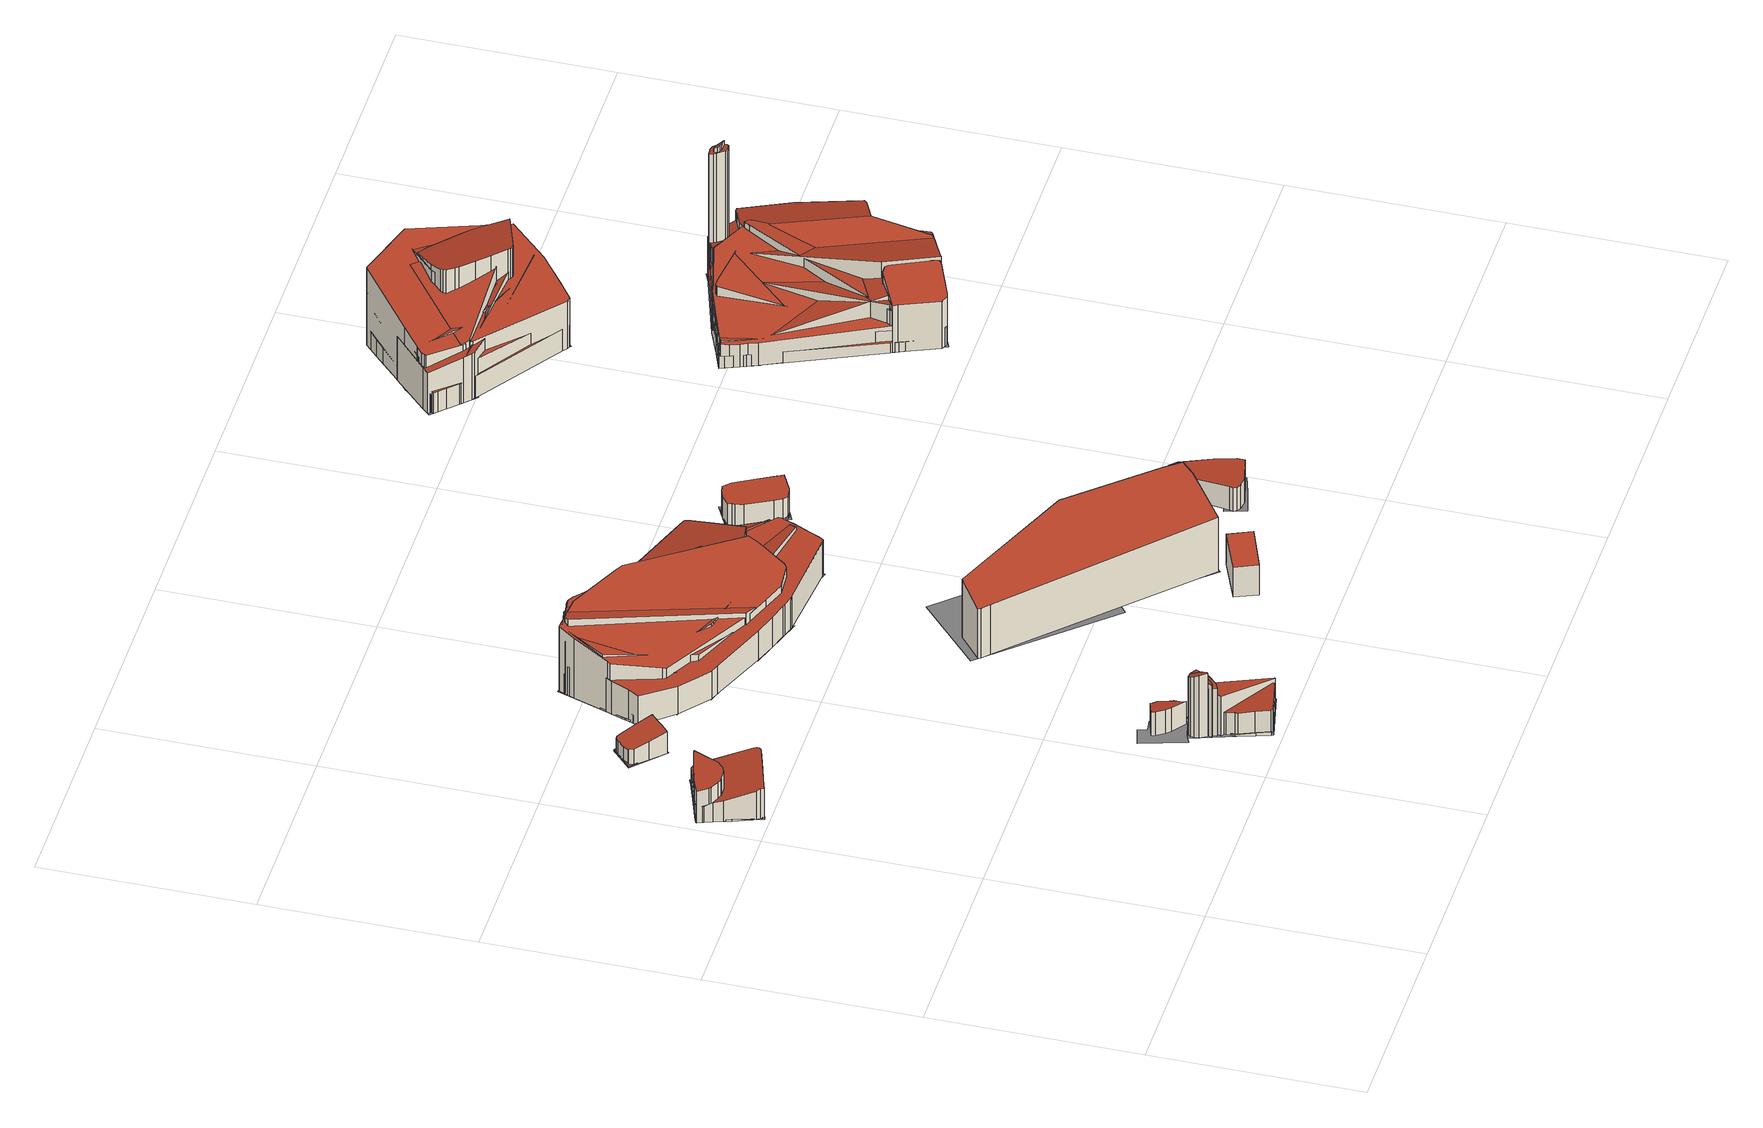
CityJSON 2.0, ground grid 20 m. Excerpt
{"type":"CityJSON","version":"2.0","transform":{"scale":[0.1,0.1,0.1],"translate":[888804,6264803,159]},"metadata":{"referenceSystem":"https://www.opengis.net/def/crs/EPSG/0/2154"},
"CityObjects":{
"building1":{"type":"Building","attributes":{"class":"Building"},"children":["building1-1"]},
"building1-1":{"type":"BuildingPart","parents":["building1"],"geometry":[{"type":"MultiSurface","lod":"2.2","boundaries":[[[0,1,2,3,4,5,6,7,8,9,10,11,12,13,14,15,16,17,18,19,20]],[[21,22,1,0]],[[22,23,2,1]],[[23,24,3,2]],[[24,25,4,3]],[[25,26,5,4]],[[26,27,6,5]],[[27,28,7,6]],[[28,29,8,7]],[[29,30,9,8]],[[30,31,10,9]],[[31,32,11,10]],[[32,33,12,11]],[[33,34,13,12]],[[34,35,14,13]],[[35,36,15,14]],[[36,37,16,15]],[[37,38,17,16]],[[38,39,18,17]],[[39,40,19,18]],[[40,41,20,19]],[[41,21,0,20]],[[42,43,44,45,46,47,48,49,50,51,52,53,54,55,56]],[[57,58,43,42]],[[58,59,44,43]],[[59,60,45,44]],[[60,61,46,45]],[[61,62,47,46]],[[62,63,48,47]],[[63,64,49,48]],[[64,65,50,49]],[[65,66,51,50]],[[66,67,52,51]],[[67,68,53,52]],[[68,69,54,53]],[[69,70,55,54]],[[70,71,56,55]],[[71,57,42,56]],[[72,73,74,75,76,77,78,79,80,81,82,83,84,85]],[[86,87,73,72]],[[87,88,74,73]],[[88,89,75,74]],[[89,90,76,75]],[[90,91,77,76]],[[91,92,78,77]],[[92,93,79,78]],[[93,80,79]],[[94,83,82]],[[94,95,84,83]],[[95,96,85,84]],[[96,86,72,85]],[[97,98,99,100]]],"semantics":{"surfaces":[{"type":"RoofSurface","rf_azimuth":109.74,"rf_slope":15.77},{"type":"WallSurface","on_footprint_edge":true},{"type":"RoofSurface","rf_azimuth":139.98,"rf_slope":12.39},{"type":"RoofSurface","rf_azimuth":339.75,"rf_slope":1.18},{"type":"GroundSurface"}],"values":[0,1,1,1,1,1,1,1,1,1,1,1,1,1,1,1,1,1,1,1,1,1,2,1,1,1,1,1,1,1,1,1,1,1,1,1,1,1,3,1,1,1,1,1,1,1,1,1,1,1,1,4]}}]},
"building2":{"type":"Building","attributes":{"class":"Building"},"children":["building2-1"]},
"building2-1":{"type":"BuildingPart","parents":["building2"],"geometry":[{"type":"MultiSurface","lod":"2.2","boundaries":[[[101,102,103,104,105,106,107,108,109,110,111,112,113,114,115]],[[116,117,102,101]],[[117,118,103,102]],[[118,119,104,103]],[[119,120,105,104]],[[120,121,106,105]],[[121,122,107,106]],[[122,123,108,107]],[[123,124,109,108]],[[124,125,110,109]],[[125,126,111,110]],[[126,127,112,111]],[[127,128,113,112]],[[128,129,114,113]],[[129,130,115,114]],[[130,116,101,115]],[[131,132,133,134,135,136,137,138,139]],[[140,141,132,131]],[[141,142,133,132]],[[142,143,134,133]],[[143,144,135,134]],[[144,145,136,135]],[[145,146,137,136]],[[146,147,138,137]],[[147,148,139,138]],[[148,140,131,139]],[[149,150,123,151]]],"semantics":{"surfaces":[{"type":"RoofSurface","rf_azimuth":130.13,"rf_slope":11.32},{"type":"WallSurface","on_footprint_edge":true},{"type":"RoofSurface","rf_azimuth":181.27,"rf_slope":2.93},{"type":"GroundSurface"}],"values":[0,1,1,1,1,1,1,1,1,1,1,1,1,1,1,1,2,1,1,1,1,1,1,1,1,1,3]}}]},
"building3":{"type":"Building","attributes":{"class":"Building"},"children":["building3-1"]},
"building3-1":{"type":"BuildingPart","parents":["building3"],"geometry":[{"type":"MultiSurface","lod":"2.2","boundaries":[[[152,153,154,155,156,157,158,159,160,161,162,163]],[[164,165,153,152]],[[165,166,154,153]],[[166,167,155,154]],[[167,168,156,155]],[[168,169,157,156]],[[169,170,158,157]],[[170,171,159,158]],[[171,172,160,159]],[[172,173,161,160]],[[173,174,162,161]],[[174,175,163,162]],[[175,164,152,163]],[[176,177,178,179,180,181,182,183]]],"semantics":{"surfaces":[{"type":"RoofSurface","rf_azimuth":30.68,"rf_slope":11.87},{"type":"WallSurface","on_footprint_edge":true},{"type":"GroundSurface"}],"values":[0,1,1,1,1,1,1,1,1,1,1,1,1,2]}}]},
"building4":{"type":"Building","attributes":{"class":"Building"},"children":["building4-1"]},
"building4-1":{"type":"BuildingPart","parents":["building4"],"geometry":[{"type":"MultiSurface","lod":"2.2","boundaries":[[[184,185,186,187,188,189,190,191,192,193,194,195,196,197,198,199,200,201]],[[202,203,185,184]],[[203,204,186,185]],[[204,205,187,186]],[[205,206,188,187]],[[206,207,189,188]],[[207,208,190,189]],[[208,209,191,190]],[[209,210,192,191]],[[210,211,193,192]],[[211,212,194,193]],[[212,213,195,194]],[[213,214,196,195]],[[214,215,197,196]],[[215,216,198,197]],[[216,217,199,198]],[[217,218,200,199]],[[218,219,201,200]],[[219,202,184,201]],[[220,221,222,223,224,225,226,227]],[[228,229,221,220]],[[229,230,222,221]],[[230,231,223,222]],[[231,232,224,223]],[[232,233,225,224]],[[233,234,226,225]],[[234,235,227,226]],[[235,228,220,227]],[[236,237,238,239,240,241]],[[242,243,237,236]],[[243,244,238,237]],[[244,245,239,238]],[[245,240,239]],[[242,236,241]],[[246,247,248,249,250,251,252,253,254,255]],[[256,257,247,246]],[[257,258,248,247]],[[258,259,249,248]],[[259,260,250,249]],[[260,261,251,250]],[[261,262,252,251]],[[262,263,253,252]],[[263,264,254,253]],[[264,265,255,254]],[[265,256,246,255]],[[266,267,268,269,270,271,272]],[[273,274,267,266]],[[274,275,268,267]],[[275,276,269,268]],[[276,277,270,269]],[[277,278,271,270]],[[278,279,272,271]],[[279,273,266,272]],[[280,281,282,283]],[[284,285,281,280]],[[285,286,282,281]],[[286,287,283,282]],[[287,284,280,283]],[[288,289,290,291,292,293,294,295]]],"semantics":{"surfaces":[{"type":"RoofSurface","rf_azimuth":46.29,"rf_slope":6.37},{"type":"WallSurface","on_footprint_edge":true},{"type":"RoofSurface","rf_azimuth":177.27,"rf_slope":16.71},{"type":"RoofSurface","rf_azimuth":57.16,"rf_slope":3.38},{"type":"RoofSurface","rf_azimuth":56.15,"rf_slope":22.69},{"type":"RoofSurface","rf_azimuth":302.05,"rf_slope":18.64},{"type":"RoofSurface","rf_azimuth":313.4,"rf_slope":16.34},{"type":"GroundSurface"}],"values":[0,1,1,1,1,1,1,1,1,1,1,1,1,1,1,1,1,1,1,2,1,1,1,1,1,1,1,1,3,1,1,1,1,1,4,1,1,1,1,1,1,1,1,1,1,5,1,1,1,1,1,1,1,6,1,1,1,1,7]}}]},
"building5":{"type":"Building","attributes":{"class":"Building"},"children":["building5-1"]},
"building5-1":{"type":"BuildingPart","parents":["building5"],"geometry":[{"type":"MultiSurface","lod":"2.2","boundaries":[[[296,297,298,299,300,301,302,303,304,305,306,307,308,309,310,311,312]],[[313,314,297,296]],[[314,315,298,297]],[[315,316,299,298]],[[316,317,300,299]],[[317,318,301,300]],[[318,319,302,301]],[[319,320,303,302]],[[320,321,304,303]],[[321,322,305,304]],[[322,323,306,305]],[[323,324,307,306]],[[324,325,308,307]],[[325,326,309,308]],[[326,327,310,309]],[[327,328,311,310]],[[328,329,312,311]],[[329,313,296,312]],[[330,331,332,333,334,335,336,337,338,339,340,341,342,343,344]],[[345,346,331,330]],[[346,347,332,331]],[[347,348,333,332]],[[348,349,334,333]],[[349,350,335,334]],[[350,351,336,335]],[[351,352,337,336]],[[352,353,338,337]],[[353,354,339,338]],[[354,355,340,339]],[[355,356,341,340]],[[356,357,342,341]],[[357,358,343,342]],[[358,359,344,343]],[[359,345,330,344]],[[360,361,362,363,364,365,366,367,368,369,370,371,372,373,374,375,376,377,378,379,380,381,382,383,384,385,386]],[[387,388,361,360]],[[388,389,362,361]],[[389,390,363,362]],[[390,391,364,363]],[[391,392,365,364]],[[392,393,366,365]],[[393,394,367,366]],[[394,395,368,367]],[[395,396,369,368]],[[396,397,370,369]],[[397,398,371,370]],[[398,399,372,371]],[[399,400,373,372]],[[400,401,374,373]],[[401,402,375,374]],[[402,403,376,375]],[[403,404,377,376]],[[404,405,378,377]],[[405,406,379,378]],[[406,407,380,379]],[[407,408,381,380]],[[408,409,382,381]],[[409,410,383,382]],[[410,411,384,383]],[[411,412,385,384]],[[412,413,386,385]],[[413,387,360,386]],[[414,415,416,417,418,419,420,421,422,423,424,425,426,427,428,429,430,431]],[[432,433,415,414]],[[433,389,416,415]],[[389,434,417,416]],[[434,418,417]],[[435,421,420]],[[435,436,422,421]],[[436,437,423,422]],[[437,438,424,423]],[[438,439,425,424]],[[439,440,426,425]],[[440,441,427,426]],[[441,442,428,427]],[[442,443,429,428]],[[443,444,430,429]],[[444,445,431,430]],[[445,432,414,431]],[[446,447,448,449,450,451,452,453,454,455,456,457,458]],[[459,460,447,446]],[[460,461,448,447]],[[461,462,449,448]],[[462,463,450,449]],[[463,464,451,450]],[[464,465,452,451]],[[465,436,453,452]],[[436,437,454,453]],[[437,466,455,454]],[[466,467,456,455]],[[467,468,457,456]],[[468,469,458,457]],[[469,459,446,458]],[[470,471,472,473,474,475,476,477,478,479,480,481,482]],[[483,484,471,470]],[[484,485,472,471]],[[485,486,473,472]],[[486,487,474,473]],[[487,488,475,474]],[[488,489,476,475]],[[489,490,477,476]],[[490,491,478,477]],[[491,492,479,478]],[[492,441,480,479]],[[441,493,481,480]],[[493,494,482,481]],[[494,483,470,482]],[[495,496,497,498,499,500,501,502,503,504,505,506,507,508]],[[509,510,496,495]],[[510,511,497,496]],[[511,512,498,497]],[[512,513,499,498]],[[513,514,500,499]],[[514,515,501,500]],[[515,516,502,501]],[[516,517,503,502]],[[517,518,504,503]],[[518,519,505,504]],[[519,520,506,505]],[[520,521,507,506]],[[521,522,508,507]],[[522,509,495,508]],[[523,524,525,526,527,528,529,530]],[[531,532,524,523]],[[532,533,525,524]],[[533,534,526,525]],[[534,535,527,526]],[[535,536,528,527]],[[536,537,529,528]],[[537,538,530,529]],[[538,531,523,530]],[[539,540,541,542,543,544,545,546,547,548]],[[549,550,540,539]],[[550,551,541,540]],[[551,517,542,541]],[[517,552,543,542]],[[552,553,544,543]],[[553,554,545,544]],[[554,555,546,545]],[[555,556,547,546]],[[556,557,548,547]],[[557,549,539,548]],[[558,559,560,561,562,563,564,565,566,567,568]],[[569,570,559,558]],[[570,571,560,559]],[[571,572,561,560]],[[572,573,562,561]],[[573,574,563,562]],[[574,575,564,563]],[[575,576,565,564]],[[576,577,566,565]],[[577,578,567,566]],[[578,579,568,567]],[[579,569,558,568]],[[580,581,582,583,584,585,586,587,588,589]],[[590,591,581,580]],[[591,592,582,581]],[[592,593,583,582]],[[593,594,584,583]],[[594,595,585,584]],[[595,596,586,585]],[[596,597,587,586]],[[597,598,588,587]],[[598,599,589,588]],[[599,590,580,589]],[[600,601,602,603,604]],[[605,606,601,600]],[[606,442,602,601]],[[442,443,603,602]],[[443,607,604,603]],[[607,605,600,604]],[[608,609,437,610,611,612,613,614,615,616,617,618,619,620,621,622,623,624,405,625,626,627,628,407,629,553,630,631,632,408,633,634,635,636,637,638,639,640,641,642,643,644,645,646,647,648,649,650]]],"semantics":{"surfaces":[{"type":"RoofSurface","rf_azimuth":245.72,"rf_slope":18.05},{"type":"WallSurface","on_footprint_edge":true},{"type":"RoofSurface","rf_azimuth":70.56,"rf_slope":15.43},{"type":"RoofSurface","rf_azimuth":239.66,"rf_slope":7.79},{"type":"RoofSurface","rf_azimuth":286.16,"rf_slope":3.3},{"type":"RoofSurface","rf_azimuth":269.7,"rf_slope":15.43},{"type":"RoofSurface","rf_azimuth":70.54,"rf_slope":11.9},{"type":"RoofSurface","rf_azimuth":281.74,"rf_slope":5.25},{"type":"RoofSurface","rf_azimuth":346.09,"rf_slope":14.87},{"type":"RoofSurface","rf_azimuth":148.52,"rf_slope":4.31},{"type":"RoofSurface","rf_azimuth":296.67,"rf_slope":16.91},{"type":"RoofSurface","rf_azimuth":229.42,"rf_slope":4.43},{"type":"RoofSurface","rf_azimuth":148.33,"rf_slope":13.47},{"type":"GroundSurface"}],"values":[0,1,1,1,1,1,1,1,1,1,1,1,1,1,1,1,1,1,2,1,1,1,1,1,1,1,1,1,1,1,1,1,1,1,3,1,1,1,1,1,1,1,1,1,1,1,1,1,1,1,1,1,1,1,1,1,1,1,1,1,1,1,4,1,1,1,1,1,1,1,1,1,1,1,1,1,1,1,1,5,1,1,1,1,1,1,1,1,1,1,1,1,1,6,1,1,1,1,1,1,1,1,1,1,1,1,1,7,1,1,1,1,1,1,1,1,1,1,1,1,1,1,8,1,1,1,1,1,1,1,1,9,1,1,1,1,1,1,1,1,1,1,10,1,1,1,1,1,1,1,1,1,1,1,11,1,1,1,1,1,1,1,1,1,1,12,1,1,1,1,1,13]}}]},
"building6":{"type":"Building","attributes":{"class":"Building"},"children":["building6-1"]},
"building6-1":{"type":"BuildingPart","parents":["building6"],"geometry":[{"type":"Solid","lod":"2.2","boundaries":[[[[651,652,653,654]],[[655,656,657,658]],[[658,657,653,654]],[[657,656,652,653]],[[656,655,651,652]],[[655,658,654,651]]]],"semantics":{"surfaces":[{"type":"GroundSurface"},{"type":"RoofSurface"},{"type":"WallSurface","on_footprint_edge":true}],"values":[[0,1,2,2,2,2]]}}]},
"building7":{"type":"Building","attributes":{"class":"Building"},"children":["building7-1"]},
"building7-1":{"type":"BuildingPart","parents":["building7"],"geometry":[{"type":"MultiSurface","lod":"2.2","boundaries":[[[659,660,661,662,663,664,665,666,667,668,669,670]],[[671,672,660,659]],[[672,673,661,660]],[[673,674,662,661]],[[674,675,663,662]],[[675,676,664,663]],[[676,677,665,664]],[[677,678,666,665]],[[678,679,667,666]],[[679,680,668,667]],[[680,681,669,668]],[[681,682,670,669]],[[682,671,659,670]],[[683,684,685,686,687,688,689,690]]],"semantics":{"surfaces":[{"type":"RoofSurface","rf_azimuth":221.4,"rf_slope":16.04},{"type":"WallSurface","on_footprint_edge":true},{"type":"GroundSurface"}],"values":[0,1,1,1,1,1,1,1,1,1,1,1,1,2]}}]},
"building8":{"type":"Building","attributes":{"class":"Building"},"children":["building8-1"]},
"building8-1":{"type":"BuildingPart","parents":["building8"],"geometry":[{"type":"MultiSurface","lod":"2.2","boundaries":[[[691,692,693,694,695,696,697,698,699,700,701,702,703,704,705,706,707,708]],[[709,710,692,691]],[[710,711,693,692]],[[711,712,694,693]],[[712,713,695,694]],[[713,714,696,695]],[[714,715,697,696]],[[715,716,698,697]],[[716,717,699,698]],[[717,718,700,699]],[[718,719,701,700]],[[719,720,702,701]],[[720,721,703,702]],[[721,722,704,703]],[[722,723,705,704]],[[723,724,706,705]],[[724,725,707,706]],[[725,726,708,707]],[[726,709,691,708]],[[727,728,729,730,731,732,733,734,735,736,737]],[[738,729,728]],[[738,739,730,729]],[[739,740,731,730]],[[740,741,732,731]],[[741,742,733,732]],[[742,743,734,733]],[[743,744,735,734]],[[744,745,736,735]],[[745,737,736]],[[746,747,748,749,750]]],"semantics":{"surfaces":[{"type":"RoofSurface","rf_azimuth":214.97,"rf_slope":3.15},{"type":"WallSurface","on_footprint_edge":true},{"type":"RoofSurface","rf_azimuth":180.6,"rf_slope":7.83},{"type":"GroundSurface"}],"values":[0,1,1,1,1,1,1,1,1,1,1,1,1,1,1,1,1,1,1,2,1,1,1,1,1,1,1,1,1,3]}}]},
"building9":{"type":"Building","attributes":{"class":"Building"},"children":["building9-1"]},
"building9-1":{"type":"BuildingPart","parents":["building9"],"geometry":[{"type":"MultiSurface","lod":"2.2","boundaries":[[[751,752,753,754,755,756,757,758,759,760,761]],[[762,763,752,751]],[[763,764,753,752]],[[764,765,754,753]],[[765,766,755,754]],[[766,767,756,755]],[[767,768,757,756]],[[768,769,758,757]],[[769,770,759,758]],[[770,771,760,759]],[[771,772,761,760]],[[772,762,751,761]],[[773,774,775,776,777,778,779]]],"semantics":{"surfaces":[{"type":"RoofSurface","rf_azimuth":45.99,"rf_slope":3.29},{"type":"WallSurface","on_footprint_edge":true},{"type":"GroundSurface"}],"values":[0,1,1,1,1,1,1,1,1,1,1,1,2]}}]},
"building10":{"type":"Building","attributes":{"class":"Building"},"children":["building10-1"]},
"building10-1":{"type":"BuildingPart","parents":["building10"],"geometry":[{"type":"MultiSurface","lod":"2.2","boundaries":[[[780,781,782,783,784,785,786,787,788,789,790,791,792,793]],[[794,795,781,780]],[[795,796,782,781]],[[796,797,783,782]],[[797,798,784,783]],[[798,799,785,784]],[[799,800,786,785]],[[800,801,787,786]],[[801,802,788,787]],[[802,803,789,788]],[[803,804,790,789]],[[804,805,791,790]],[[805,806,792,791]],[[806,807,793,792]],[[807,794,780,793]],[[808,809,810,811,812,813,814,815,816,817,818,819,820,821,822,823,824,825,826,827,828]],[[829,830,809,808]],[[830,831,810,809]],[[831,832,811,810]],[[832,833,812,811]],[[833,834,813,812]],[[834,835,814,813]],[[835,836,815,814]],[[836,837,816,815]],[[837,838,817,816]],[[838,839,818,817]],[[839,840,819,818]],[[840,841,820,819]],[[841,842,821,820]],[[842,843,822,821]],[[843,844,823,822]],[[844,845,824,823]],[[845,846,825,824]],[[846,847,826,825]],[[847,848,827,826]],[[848,849,828,827]],[[849,829,808,828]],[[850,851,852,853,854,855,856,857,858,859,860,861,862,863,864,865,866,867]],[[868,869,851,850]],[[869,870,852,851]],[[870,871,853,852]],[[871,872,854,853]],[[872,873,855,854]],[[873,874,856,855]],[[874,875,857,856]],[[875,876,858,857]],[[876,877,859,858]],[[877,878,860,859]],[[878,879,861,860]],[[879,880,862,861]],[[880,881,863,862]],[[881,882,864,863]],[[882,883,865,864]],[[883,884,866,865]],[[884,885,867,866]],[[885,868,850,867]],[[886,887,888,889,890,891,892,893,894,895,896,897,898,899,900,901]],[[902,903,887,886]],[[903,904,888,887]],[[904,905,889,888]],[[905,906,890,889]],[[906,907,891,890]],[[907,908,892,891]],[[908,909,893,892]],[[909,910,894,893]],[[910,911,895,894]],[[911,912,896,895]],[[912,913,897,896]],[[913,914,898,897]],[[914,915,899,898]],[[915,916,900,899]],[[916,917,901,900]],[[917,902,886,901]],[[918,919,920,921,922,923,924,925,926,927,928,929,930,931,932,933]],[[934,935,919,918]],[[935,936,920,919]],[[936,937,921,920]],[[937,904,922,921]],[[904,938,923,922]],[[938,939,924,923]],[[939,940,925,924]],[[940,941,926,925]],[[941,942,927,926]],[[942,943,928,927]],[[943,944,929,928]],[[944,945,930,929]],[[945,946,931,930]],[[946,947,932,931]],[[947,948,933,932]],[[948,934,918,933]],[[949,950,951,952,953,954,955,956]],[[957,958,950,949]],[[958,959,951,950]],[[959,960,952,951]],[[960,961,953,952]],[[961,962,954,953]],[[962,963,955,954]],[[963,964,956,955]],[[964,957,949,956]],[[965,966,967,968,969,970,971,972,973,974,975,976]],[[977,978,965,976]],[[978,979,966,965]],[[979,980,967,966]],[[980,981,968,967]],[[981,982,969,968]],[[982,983,970,969]],[[983,984,971,970]],[[984,985,972,971]],[[985,986,973,972]],[[986,987,974,973]],[[987,988,975,974]],[[988,977,976,975]],[[989,990,991,992,993,994,995,996,997]],[[998,999,990,989]],[[999,1000,991,990]],[[1000,1001,992,991]],[[1001,911,993,992]],[[911,804,994,993]],[[804,1002,995,994]],[[1002,1003,996,995]],[[1003,1004,997,996]],[[1004,998,989,997]],[[1005,1006,1007,1008,1009,1010,1011,1012,1013,1014]],[[948,1015,1006,1005]],[[1015,1016,1007,1006]],[[1016,1017,1008,1007]],[[1017,1018,1009,1008]],[[1018,1019,1010,1009]],[[1019,883,1011,1010]],[[883,804,1012,1011]],[[804,1020,1013,1012]],[[1020,947,1014,1013]],[[947,948,1005,1014]],[[1021,1022,1023,1024,1025,1026,1027,1028,1029,1030]],[[1031,1032,1022,1021]],[[1032,1033,1023,1022]],[[1033,1034,1024,1023]],[[1034,876,1025,1024]],[[876,1035,1026,1025]],[[1035,1036,1027,1026]],[[1036,884,1028,1027]],[[884,1037,1029,1028]],[[1037,1038,1030,1029]],[[1038,1031,1021,1030]],[[1039,1040,1041,1042,1043,1044,1045,1046,1047,1048]],[[1049,1050,1040,1039]],[[1050,1051,1041,1040]],[[1051,1052,1042,1041]],[[1052,1053,1043,1042]],[[1053,1054,1044,1043]],[[1054,1055,1045,1044]],[[1055,1056,1046,1045]],[[1056,1057,1047,1046]],[[1057,1058,1048,1047]],[[1058,1049,1039,1048]],[[1059,1060,1061,1062,1063,1064]],[[1065,1066,1060,1059]],[[1066,1067,1061,1060]],[[1067,1068,1062,1061]],[[1068,1069,1063,1062]],[[1069,1070,1064,1063]],[[1070,1065,1059,1064]],[[1071,1072,1073,1074,1075,1076,1077,1078,1079]],[[1080,1081,1072,1071]],[[1081,1082,1073,1072]],[[1082,1083,1074,1073]],[[1083,837,1075,1074]],[[837,1084,1076,1075]],[[1084,911,1077,1076]],[[911,1085,1078,1077]],[[1085,1086,1079,1078]],[[1086,1080,1071,1079]],[[1087,801,1088,1089,1090,1091,1092,804,1093,1094,1095]]],"semantics":{"surfaces":[{"type":"RoofSurface","rf_azimuth":237.8,"rf_slope":14.94},{"type":"WallSurface","on_footprint_edge":true},{"type":"RoofSurface","rf_azimuth":43.15,"rf_slope":15.61},{"type":"RoofSurface","rf_azimuth":66.96,"rf_slope":6.93},{"type":"RoofSurface","rf_azimuth":155.34,"rf_slope":7.84},{"type":"RoofSurface","rf_azimuth":182.49,"rf_slope":0.208},{"type":"RoofSurface","rf_azimuth":183.99,"rf_slope":19.13},{"type":"RoofSurface","rf_azimuth":127.52,"rf_slope":19.98},{"type":"RoofSurface","rf_azimuth":155.12,"rf_slope":15.25},{"type":"RoofSurface","rf_azimuth":173.48,"rf_slope":12.46},{"type":"RoofSurface","rf_azimuth":255.65,"rf_slope":13.55},{"type":"RoofSurface","rf_azimuth":153.65,"rf_slope":18.78},{"type":"RoofSurface","rf_azimuth":178.44,"rf_slope":20.44},{"type":"RoofSurface","rf_azimuth":7.92,"rf_slope":7.47},{"type":"GroundSurface"}],"values":[0,1,1,1,1,1,1,1,1,1,1,1,1,1,1,2,1,1,1,1,1,1,1,1,1,1,1,1,1,1,1,1,1,1,1,1,1,3,1,1,1,1,1,1,1,1,1,1,1,1,1,1,1,1,1,1,4,1,1,1,1,1,1,1,1,1,1,1,1,1,1,1,1,5,1,1,1,1,1,1,1,1,1,1,1,1,1,1,1,1,6,1,1,1,1,1,1,1,1,7,1,1,1,1,1,1,1,1,1,1,1,1,8,1,1,1,1,1,1,1,1,1,9,1,1,1,1,1,1,1,1,1,1,10,1,1,1,1,1,1,1,1,1,1,11,1,1,1,1,1,1,1,1,1,1,12,1,1,1,1,1,1,13,1,1,1,1,1,1,1,1,1,14]}}]},
"building11":{"type":"Building","attributes":{"class":"Building"},"children":["building11-1"]},
"building11-1":{"type":"BuildingPart","parents":["building11"],"geometry":[{"type":"MultiSurface","lod":"2.2","boundaries":[[[1096,1097,1098,1099,1100,1101,1102,1103,1104,1105,1106,1107,1108,1109,1110,1111]],[[1112,1113,1097,1096]],[[1113,1114,1098,1097]],[[1114,1115,1099,1098]],[[1115,1116,1100,1099]],[[1116,1117,1101,1100]],[[1117,1118,1102,1101]],[[1118,1119,1103,1102]],[[1119,1120,1104,1103]],[[1120,1121,1105,1104]],[[1121,1122,1106,1105]],[[1122,1123,1107,1106]],[[1123,1124,1108,1107]],[[1124,1125,1109,1108]],[[1125,1126,1110,1109]],[[1126,1127,1111,1110]],[[1127,1112,1096,1111]],[[1128,1129,1130,1131,1132,1133,1134,1135,1136,1137,1138,1139,1140,1141,1142,1143,1144,1145,1146]],[[1147,1148,1129,1128]],[[1148,1149,1130,1129]],[[1149,1150,1131,1130]],[[1150,1151,1132,1131]],[[1151,1152,1133,1132]],[[1152,1153,1134,1133]],[[1153,1154,1135,1134]],[[1154,1155,1136,1135]],[[1155,1156,1137,1136]],[[1156,1157,1138,1137]],[[1157,1158,1139,1138]],[[1158,1159,1140,1139]],[[1159,1160,1141,1140]],[[1160,1161,1142,1141]],[[1161,1162,1143,1142]],[[1162,1163,1144,1143]],[[1163,1164,1145,1144]],[[1164,1165,1146,1145]],[[1165,1147,1128,1146]],[[1166,1167,1168,1169,1170,1171,1172,1173,1174,1175,1176,1177,1178,1179,1180,1181]],[[1182,1183,1167,1166]],[[1183,1184,1168,1167]],[[1184,1185,1169,1168]],[[1185,1186,1170,1169]],[[1186,1187,1171,1170]],[[1187,1188,1172,1171]],[[1188,1189,1173,1172]],[[1189,1190,1174,1173]],[[1190,1191,1175,1174]],[[1191,1192,1176,1175]],[[1192,1193,1177,1176]],[[1193,1194,1178,1177]],[[1194,1195,1179,1178]],[[1195,1196,1180,1179]],[[1196,1197,1181,1180]],[[1197,1182,1166,1181]],[[1198,1199,1200,1201,1202,1203,1204,1205,1206,1207,1208,1209,1210,1211]],[[1212,1213,1199,1198]],[[1213,1214,1200,1199]],[[1214,1215,1201,1200]],[[1215,1216,1202,1201]],[[1216,1217,1203,1202]],[[1217,1218,1204,1203]],[[1218,1219,1205,1204]],[[1219,1220,1206,1205]],[[1220,1221,1207,1206]],[[1221,1222,1208,1207]],[[1222,1223,1209,1208]],[[1223,1224,1210,1209]],[[1224,1225,1211,1210]],[[1225,1212,1198,1211]],[[1226,1227,1228,1229,1230,1231,1232,1233,1234,1235,1236,1237,1238,1239,1240,1241,1242,1243]],[[1244,1245,1227,1226]],[[1245,1246,1228,1227]],[[1246,1247,1229,1228]],[[1247,1248,1230,1229]],[[1248,1249,1231,1230]],[[1249,1250,1232,1231]],[[1250,1251,1233,1232]],[[1251,1252,1234,1233]],[[1252,1253,1235,1234]],[[1253,1157,1236,1235]],[[1157,1254,1237,1236]],[[1254,1255,1238,1237]],[[1255,1256,1239,1238]],[[1256,1257,1240,1239]],[[1257,1258,1241,1240]],[[1258,1259,1242,1241]],[[1259,1260,1243,1242]],[[1260,1244,1226,1243]],[[1261,1262,1263,1264,1265,1266,1267,1268,1269,1270,1271,1272]],[[1112,1273,1262,1261]],[[1273,1274,1263,1262]],[[1274,1275,1264,1263]],[[1275,1276,1265,1264]],[[1276,1277,1266,1265]],[[1277,1278,1267,1266]],[[1278,1279,1268,1267]],[[1279,1280,1269,1268]],[[1280,1281,1270,1269]],[[1281,1282,1271,1270]],[[1282,1283,1272,1271]],[[1283,1112,1261,1272]],[[1284,1285,1286,1287,1288,1289,1290]],[[1291,1292,1285,1284]],[[1292,1293,1286,1285]],[[1293,1294,1287,1286]],[[1294,1295,1288,1287]],[[1295,1296,1289,1288]],[[1296,1297,1290,1289]],[[1297,1291,1284,1290]],[[1298,1299,1300,1301,1302,1303,1304,1305,1306,1307,1308,1309,1310,1311]],[[1312,1313,1299,1298]],[[1313,1215,1300,1299]],[[1215,1314,1301,1300]],[[1314,1156,1302,1301]],[[1156,1315,1303,1302]],[[1315,1316,1304,1303]],[[1316,1317,1305,1304]],[[1317,1318,1306,1305]],[[1318,1319,1307,1306]],[[1319,1320,1308,1307]],[[1320,1321,1309,1308]],[[1321,1322,1310,1309]],[[1322,1323,1311,1310]],[[1323,1312,1298,1311]],[[1324,1325,1326,1327,1328,1329,1330,1331,1332,1333,1334]],[[1335,1336,1325,1324]],[[1336,1337,1326,1325]],[[1337,1338,1327,1326]],[[1338,1339,1328,1327]],[[1339,1340,1329,1328]],[[1340,1341,1330,1329]],[[1341,1342,1331,1330]],[[1342,1343,1332,1331]],[[1343,1344,1333,1332]],[[1344,1345,1334,1333]],[[1345,1335,1324,1334]],[[1346,1347,1348,1349,1350,1351,1352,1353]],[[1354,1355,1347,1346]],[[1355,1251,1348,1347]],[[1251,1356,1349,1348]],[[1356,1357,1350,1349]],[[1357,1358,1351,1350]],[[1358,1359,1352,1351]],[[1359,1360,1353,1352]],[[1360,1354,1346,1353]],[[1361,1362,1363,1364,1365,1366,1367,1368]],[[1369,1370,1362,1361]],[[1370,1371,1363,1362]],[[1371,1372,1364,1363]],[[1372,1373,1365,1364]],[[1373,1374,1366,1365]],[[1374,1375,1367,1366]],[[1375,1369,1368,1367]],[[1369,1361,1368]],[[1376,1377,1378,1379,1380]],[[1381,1382,1377,1376]],[[1382,1383,1378,1377]],[[1383,1384,1379,1378]],[[1384,1385,1380,1379]],[[1385,1381,1376,1380]],[[1386,1387,1388,1389,1390,1247,1391,1392,1393,1394,1395,1396,1397,1255,1398,1399,1400,1401,1402,1403,1404]]],"semantics":{"surfaces":[{"type":"RoofSurface","rf_azimuth":202.44,"rf_slope":19.42},{"type":"WallSurface","on_footprint_edge":true},{"type":"RoofSurface","rf_azimuth":23.74,"rf_slope":19.43},{"type":"RoofSurface","rf_azimuth":22.28,"rf_slope":16.66},{"type":"RoofSurface","rf_azimuth":204.13,"rf_slope":17.42},{"type":"RoofSurface","rf_azimuth":222.11,"rf_slope":1.85},{"type":"RoofSurface","rf_azimuth":114.31,"rf_slope":13.04},{"type":"RoofSurface","rf_azimuth":248.84,"rf_slope":16.68},{"type":"RoofSurface","rf_azimuth":249.68,"rf_slope":2.77},{"type":"RoofSurface","rf_azimuth":12.73,"rf_slope":6.92},{"type":"RoofSurface","rf_azimuth":298.24,"rf_slope":14.65},{"type":"RoofSurface","rf_azimuth":63.78,"rf_slope":30.25},{"type":"RoofSurface","rf_azimuth":7.13,"rf_slope":8.61},{"type":"GroundSurface"}],"values":[0,1,1,1,1,1,1,1,1,1,1,1,1,1,1,1,1,2,1,1,1,1,1,1,1,1,1,1,1,1,1,1,1,1,1,1,1,3,1,1,1,1,1,1,1,1,1,1,1,1,1,1,1,1,4,1,1,1,1,1,1,1,1,1,1,1,1,1,1,5,1,1,1,1,1,1,1,1,1,1,1,1,1,1,1,1,1,1,6,1,1,1,1,1,1,1,1,1,1,1,1,7,1,1,1,1,1,1,1,8,1,1,1,1,1,1,1,1,1,1,1,1,1,1,9,1,1,1,1,1,1,1,1,1,1,1,10,1,1,1,1,1,1,1,1,11,1,1,1,1,1,1,1,1,12,1,1,1,1,1,13]}}]}
},
"vertices":[
[9,458,28],[9,454,29],[12,447,32],[15,438,34],[25,411,42],[27,408,44],[29,405,44],[31,406,45],[62,416,45],[77,421,45],[80,422,45],[82,424,44],[82,426,44],[82,429,43],[67,467,32],[65,472,30],[64,475,29],[63,478,28],[59,479,28],[24,467,28],[9,461,28],[9,458,11],[9,454,11],[12,447,11],[15,438,11],[25,411,11],[27,408,11],[29,405,11],[31,406,11],[62,416,11],[77,421,11],[80,422,11],[82,424,11],[82,426,11],[82,429,11],[67,467,11],[65,472,11],[64,475,11],[63,478,11],[59,479,11],[24,467,11],[9,461,11],[7,460,46],[11,450,48],[12,448,49],[18,444,50],[22,442,51],[23,442,51],[31,442,53],[37,445,53],[39,447,53],[42,450,53],[54,475,52],[52,475,52],[34,470,49],[21,466,48],[16,464,47],[7,460,11],[11,450,11],[12,448,11],[18,444,11],[22,442,11],[23,442,11],[31,442,11],[37,445,11],[39,447,11],[42,450,11],[54,475,11],[52,475,11],[34,470,11],[21,466,11],[16,464,11],[10,462,13],[11,451,13],[17,431,13],[23,415,12],[28,406,12],[37,408,12],[48,411,12],[71,419,12],[76,422,11],[83,426,11],[82,428,11],[67,469,12],[62,481,12],[55,478,12],[10,462,11],[11,451,11],[17,431,11],[23,415,11],[28,406,11],[37,408,11],[48,411,11],[71,419,11],[67,469,11],[62,481,11],[55,478,11],[84,423,11],[63,481,11],[7,461,11],[27,404,11],
[73,539,25],[74,535,25],[84,524,28],[97,511,32],[101,514,32],[106,519,32],[114,527,32],[117,530,32],[104,542,28],[92,552,25],[89,554,24],[86,554,24],[84,552,24],[77,545,24],[74,540,24],[73,539,8],[74,535,8],[84,524,8],[97,511,8],[101,514,8],[106,519,8],[114,527,8],[117,530,8],[104,542,8],[92,552,8],[89,554,8],[86,554,8],[84,552,8],[77,545,8],[74,540,8],[70,538,9],[72,536,9],[99,512,11],[109,522,11],[114,532,11],[113,533,11],[100,546,11],[91,554,10],[88,556,10],[70,538,8],[72,536,8],[99,512,8],[109,522,8],[114,532,8],[113,533,8],[100,546,8],[91,554,8],[88,556,8],[69,538,8],[98,510,8],[89,557,8],
[223,109,41],[224,106,41],[229,98,41],[233,94,41],[246,84,40],[246,88,39],[246,95,39],[244,102,38],[242,109,38],[239,112,38],[238,114,38],[229,111,40],[223,109,15],[224,106,15],[229,98,15],[233,94,15],[246,84,15],[246,88,15],[246,95,15],[244,102,15],[242,109,15],[239,112,15],[238,114,15],[229,111,15],[222,75,15],[226,77,15],[232,79,15],[250,83,15],[241,116,15],[230,114,15],[227,123,15],[209,118,15],
[240,46,40],[241,39,41],[241,36,41],[246,22,42],[250,9,43],[255,8,42],[264,10,42],[286,15,39],[292,17,39],[296,20,38],[297,22,38],[296,26,38],[296,27,38],[292,34,37],[255,83,36],[246,81,37],[241,57,40],[240,50,40],[240,46,16],[241,39,16],[241,36,16],[246,22,16],[250,9,16],[255,8,16],[264,10,16],[286,15,16],[292,17,16],[296,20,16],[297,22,16],[296,26,16],[296,27,16],[292,34,16],[255,83,16],[246,81,16],[241,57,16],[240,50,16],[231,77,67],[236,53,69],[241,56,70],[247,64,72],[251,76,73],[247,80,72],[242,81,70],[232,78,67],[231,77,16],[236,53,16],[241,56,16],[247,64,16],[251,76,16],[247,80,16],[242,81,16],[232,78,16],[239,38,18],[245,21,19],[249,8,20],[294,35,17],[257,76,16],[252,80,16],[239,38,16],[245,21,16],[249,8,16],[294,35,16],[229,72,83],[229,68,85],[233,61,86],[237,63,84],[238,67,83],[238,70,82],[236,78,80],[233,78,80],[231,78,81],[229,75,82],[229,72,16],[229,68,16],[233,61,16],[237,63,16],[238,67,16],[238,70,16],[236,78,16],[233,78,16],[231,78,16],[229,75,16],[233,57,73],[237,58,72],[245,67,74],[245,70,75],[244,72,75],[240,73,76],[235,64,75],[233,57,16],[237,58,16],[245,67,16],[245,70,16],[244,72,16],[240,73,16],[235,64,16],[237,50,60],[296,17,41],[297,18,41],[245,72,63],[237,50,16],[296,17,16],[297,18,16],[245,72,16],[250,6,16],[299,17,16],[294,38,16],[272,34,16],[255,85,16],[250,83,16],[232,79,16],[226,77,16],
[137,573,64],[155,531,54],[157,528,53],[250,479,51],[274,470,51],[295,462,52],[316,463,55],[318,464,56],[320,466,57],[332,493,66],[334,502,69],[248,592,84],[240,596,84],[188,620,84],[155,624,81],[149,609,76],[138,576,65],[137,573,9],[155,531,9],[157,528,9],[250,479,9],[274,470,9],[295,462,9],[316,463,9],[318,464,9],[320,466,9],[332,493,9],[334,502,9],[248,592,9],[240,596,9],[188,620,9],[155,624,9],[149,609,9],[138,576,9],[147,596,60],[185,567,64],[231,545,65],[314,511,66],[326,507,67],[332,505,67],[347,508,64],[352,509,64],[366,562,49],[367,568,47],[366,569,47],[346,576,47],[207,626,46],[198,629,47],[157,624,52],[147,596,9],[185,567,9],[231,545,9],[314,511,9],[326,507,9],[332,505,9],[347,508,9],[352,509,9],[366,562,9],[367,568,9],[366,569,9],[346,576,9],[207,626,9],[198,629,9],[157,624,9],[127,545,42],[151,516,40],[179,493,40],[187,490,40],[242,468,41],[262,461,42],[279,456,42],[282,455,42],[291,452,43],[293,452,43],[369,445,47],[372,445,47],[374,449,48],[377,458,49],[382,475,52],[383,478,52],[385,486,53],[385,489,53],[209,629,58],[205,632,58],[203,633,58],[194,631,57],[155,617,53],[146,597,50],[144,591,49],[136,572,46],[131,555,44],[127,545,9],[151,516,9],[179,493,9],[187,490,9],[242,468,9],[262,461,9],[279,456,9],[282,455,9],[291,452,9],[293,452,9],[369,445,9],[372,445,9],[374,449,9],[377,458,9],[382,475,9],[383,478,9],[385,486,9],[385,489,9],[209,629,9],[205,632,9],[203,633,9],[194,631,9],[155,617,9],[146,597,9],[144,591,9],[136,572,9],[131,555,9],[129,550,18],[151,517,16],[179,493,14],[208,483,13],[362,447,9],[367,447,9],[373,450,9],[379,464,10],[388,493,11],[389,498,11],[365,570,16],[209,628,21],[206,630,21],[201,630,22],[199,630,22],[169,620,22],[137,569,19],[133,560,19],[129,550,9],[151,517,9],[208,483,9],[379,464,9],[388,493,9],[389,498,9],[365,570,9],[209,628,9],[206,630,9],[201,630,9],[199,630,9],[169,620,9],[137,569,9],[133,560,9],[141,581,69],[188,507,48],[254,479,41],[268,474,39],[283,470,38],[355,449,32],[360,448,32],[388,493,45],[389,498,46],[246,593,72],[199,623,80],[192,626,81],[156,622,80],[141,581,9],[188,507,9],[254,479,9],[268,474,9],[283,470,9],[355,449,9],[360,448,9],[246,593,9],[199,623,9],[192,626,9],[156,622,9],[143,588,46],[163,551,52],[221,505,57],[224,504,57],[327,480,55],[375,470,54],[382,481,51],[387,490,49],[365,566,35],[208,629,34],[201,630,34],[151,615,41],[148,603,43],[143,588,9],[163,551,9],[221,505,9],[224,504,9],[327,480,9],[375,470,9],[382,481,9],[387,490,9],[365,566,9],[208,629,9],[151,615,9],[148,603,9],[128,546,27],[183,495,22],[242,469,18],[256,464,18],[274,458,17],[288,454,16],[295,453,16],[371,445,14],[386,495,18],[367,566,25],[207,630,34],[202,630,34],[154,619,33],[135,568,29],[128,546,9],[183,495,9],[242,469,9],[256,464,9],[274,458,9],[288,454,9],[295,453,9],[371,445,9],[386,495,9],[367,566,9],[207,630,9],[202,630,9],[154,619,9],[135,568,9],[159,617,87],[246,480,56],[298,464,41],[385,494,21],[330,578,40],[205,623,75],[192,627,79],[162,621,86],[159,617,9],[246,480,9],[298,464,9],[385,494,9],[330,578,9],[205,623,9],[192,627,9],[162,621,9],[128,547,11],[253,477,22],[386,494,29],[386,495,29],[366,566,25],[200,633,12],[198,633,12],[154,621,10],[131,558,11],[129,548,11],[128,547,9],[253,477,9],[386,494,9],[366,566,9],[200,633,9],[198,633,9],[154,621,9],[131,558,9],[129,548,9],[149,601,66],[158,535,47],[180,500,35],[228,483,24],[233,484,23],[320,557,31],[325,568,33],[326,568,33],[326,574,35],[192,628,68],[154,618,70],[149,601,9],[158,535,9],[180,500,9],[228,483,9],[233,484,9],[320,557,9],[325,568,9],[326,568,9],[326,574,9],[192,628,9],[154,618,9],[139,577,58],[166,560,58],[329,493,63],[330,496,63],[330,499,63],[237,596,64],[214,604,63],[174,618,62],[167,621,62],[143,585,59],[139,577,9],[166,560,9],[329,493,9],[330,496,9],[330,499,9],[237,596,9],[214,604,9],[174,618,9],[167,621,9],[143,585,9],[131,553,14],[293,566,46],[199,630,19],[169,620,14],[150,606,12],[131,553,9],[293,566,9],[150,606,9],[372,443,9],[381,470,9],[349,511,9],[369,568,9],[328,583,9],[321,561,9],[247,585,9],[249,594,9],[208,607,9],[211,619,9],[211,620,9],[212,621,9],[212,622,9],[212,624,9],[211,625,9],[211,626,9],[210,628,9],[209,630,9],[208,631,9],[206,632,9],[204,633,9],[202,633,9],[199,633,9],[197,633,9],[195,632,9],[193,630,9],[192,629,9],[191,628,9],[191,627,9],[190,626,9],[186,615,9],[154,625,9],[127,544,9],[156,535,9],[150,516,9],[182,506,9],[178,493,9],[231,476,9],[235,488,9],[247,484,9],[241,468,9],[296,450,9],[301,466,9],
[478,86,17],[468,108,17],[425,90,17],[434,69,17],[478,86,50],[468,108,50],[425,90,50],[434,69,50],
[292,284,66],[293,281,66],[300,275,66],[463,114,71],[466,116,71],[468,118,72],[488,136,80],[500,147,85],[508,158,89],[497,172,89],[429,248,89],[317,305,75],[292,284,11],[293,281,11],[300,275,11],[463,114,11],[466,116,11],[468,118,11],[488,136,11],[500,147,11],[508,158,11],[497,172,11],[429,248,11],[317,305,11],[463,112,11],[535,181,11],[415,312,11],[396,295,11],[349,346,11],[287,289,11],[387,177,11],[398,186,11],
[410,541,38],[411,538,38],[411,535,38],[414,528,37],[426,504,37],[430,497,37],[434,493,37],[441,494,38],[444,495,38],[460,504,39],[457,510,39],[442,538,39],[438,545,39],[435,548,39],[431,552,39],[428,551,39],[427,551,39],[419,548,38],[410,541,13],[411,538,13],[411,535,13],[414,528,13],[426,504,13],[430,497,13],[434,493,13],[441,494,13],[444,495,13],[460,504,13],[457,510,13],[442,538,13],[438,545,13],[435,548,13],[431,552,13],[428,551,13],[427,551,13],[419,548,13],[407,541,13],[410,536,13],[431,494,16],[436,493,16],[459,507,20],[448,530,18],[446,535,18],[437,551,17],[429,552,16],[421,549,15],[413,544,13],[431,494,13],[436,493,13],[459,507,13],[448,530,13],[446,535,13],[437,551,13],[429,552,13],[421,549,13],[461,505,13],[434,556,13],[406,541,13],[434,490,13],[448,497,13],
[540,121,43],[542,118,43],[546,116,43],[555,115,43],[583,122,41],[583,129,41],[578,149,40],[566,178,40],[560,184,40],[549,185,40],[541,125,43],[540,121,17],[542,118,17],[546,116,17],[555,115,17],[583,122,17],[583,129,17],[578,149,17],[566,178,17],[560,184,17],[549,185,17],[541,125,17],[588,122,17],[567,192,17],[548,186,17],[564,136,17],[538,129,17],[544,109,17],[570,116,17],
[496,836,75],[521,810,73],[529,803,72],[609,739,69],[612,738,70],[622,747,73],[625,750,74],[647,771,82],[671,805,93],[624,890,106],[568,909,102],[519,862,84],[498,841,76],[496,838,76],[496,836,16],[521,810,16],[529,803,16],[609,739,16],[612,738,16],[622,747,16],[625,750,16],[647,771,16],[671,805,16],[624,890,16],[568,909,16],[519,862,16],[498,841,16],[496,838,16],[567,840,115],[567,837,115],[572,831,115],[574,828,115],[585,816,115],[596,805,115],[609,793,115],[611,791,115],[614,790,115],[615,790,114],[667,807,101],[665,811,100],[650,832,99],[645,837,99],[638,843,100],[610,866,101],[605,869,101],[600,872,102],[597,870,103],[577,854,110],[568,843,114],[567,840,16],[567,837,16],[572,831,16],[574,828,16],[585,816,16],[596,805,16],[609,793,16],[611,791,16],[614,790,16],[615,790,16],[667,807,16],[665,811,16],[650,832,16],[645,837,16],[638,843,16],[610,866,16],[605,869,16],[600,872,16],[597,870,16],[577,854,16],[568,843,16],[503,846,77],[542,811,79],[600,789,79],[651,775,78],[651,776,78],[655,779,78],[659,782,77],[673,796,75],[676,799,74],[677,800,74],[665,844,70],[664,846,70],[663,848,69],[656,857,69],[652,863,68],[620,894,66],[566,905,68],[556,896,69],[503,846,16],[542,811,16],[600,789,16],[651,775,16],[651,776,16],[655,779,16],[659,782,16],[673,796,16],[676,799,16],[677,800,16],[665,844,16],[664,846,16],[663,848,16],[656,857,16],[652,863,16],[620,894,16],[566,905,16],[556,896,16],[490,833,61],[512,807,66],[518,801,67],[521,799,67],[569,788,74],[645,779,84],[667,846,83],[648,866,79],[625,890,75],[621,892,74],[563,902,67],[557,898,66],[548,889,65],[531,873,64],[528,871,64],[495,839,62],[490,833,16],[512,807,16],[518,801,16],[521,799,16],[569,788,16],[645,779,16],[667,846,16],[648,866,16],[625,890,16],[621,892,16],[563,902,16],[557,898,16],[548,889,16],[531,873,16],[528,871,16],[495,839,16],[491,828,39],[494,825,39],[500,819,39],[509,810,39],[518,801,40],[611,738,40],[614,740,40],[672,794,40],[673,801,40],[665,849,40],[620,893,40],[564,903,40],[533,874,40],[504,846,39],[501,843,39],[497,839,39],[491,828,16],[494,825,16],[500,819,16],[509,810,16],[611,738,16],[614,740,16],[672,794,16],[673,801,16],[665,849,16],[620,893,16],[564,903,16],[533,874,16],[504,846,16],[501,843,16],[497,839,16],[501,844,67],[523,808,74],[526,805,75],[527,805,75],[602,801,101],[593,866,99],[569,907,92],[560,899,89],[501,844,16],[523,808,16],[526,805,16],[527,805,16],[602,801,16],[593,866,16],[569,907,16],[560,899,16],[493,835,52],[513,807,64],[517,805,66],[615,792,91],[665,807,98],[666,809,97],[664,847,86],[568,907,48],[563,903,48],[561,901,48],[534,875,49],[493,836,51],[493,836,16],[493,835,16],[513,807,16],[517,805,16],[615,792,16],[665,807,16],[666,809,16],[664,847,16],[568,907,16],[563,903,16],[561,901,16],[534,875,16],[500,843,27],[585,769,57],[658,808,70],[664,849,67],[621,892,52],[568,909,37],[567,908,37],[555,897,35],[535,877,32],[500,843,16],[585,769,16],[658,808,16],[664,849,16],[567,908,16],[555,897,16],[535,877,16],[497,839,62],[550,818,74],[609,795,87],[658,814,98],[657,817,97],[657,820,97],[620,894,87],[568,909,75],[502,844,62],[501,843,62],[550,818,16],[609,795,16],[658,814,16],[657,817,16],[657,820,16],[502,844,16],[519,803,57],[524,799,57],[611,742,49],[670,792,64],[676,799,66],[628,852,76],[603,875,79],[566,905,84],[539,879,77],[521,861,71],[519,803,16],[524,799,16],[611,742,16],[670,792,16],[628,852,16],[603,875,16],[539,879,16],[521,861,16],[513,855,15],[513,854,15],[570,784,43],[597,756,55],[673,795,72],[621,891,42],[534,872,18],[528,870,17],[517,860,15],[515,857,15],[513,855,16],[513,854,16],[570,784,16],[597,756,16],[673,795,16],[621,891,16],[534,872,16],[528,870,16],[517,860,16],[515,857,16],[491,831,37],[492,831,37],[623,854,86],[568,906,65],[558,899,61],[511,853,44],[491,831,16],[492,831,16],[623,854,16],[568,906,16],[558,899,16],[511,853,16],[567,839,106],[579,825,105],[589,815,104],[613,790,101],[614,790,101],[634,810,98],[621,892,98],[575,853,105],[568,840,106],[567,839,16],[579,825,16],[589,815,16],[613,790,16],[634,810,16],[575,853,16],[568,840,16],[612,737,16],[678,799,16],[650,827,16],[668,846,16],[620,895,16],[601,876,16],[488,831,16],[523,796,16],[539,813,16],
[611,602,48],[613,595,47],[616,586,47],[619,580,47],[622,571,47],[692,423,50],[764,451,77],[766,452,78],[767,453,79],[768,454,79],[770,510,87],[728,613,87],[699,632,81],[659,622,66],[637,613,58],[613,603,49],[611,602,22],[613,595,22],[616,586,22],[619,580,22],[622,571,22],[692,423,22],[764,451,22],[766,452,22],[767,453,22],[768,454,22],[770,510,22],[728,613,22],[699,632,22],[659,622,22],[637,613,22],[613,603,22],[727,611,84],[756,541,84],[769,512,84],[770,511,84],[771,510,84],[775,511,83],[780,513,81],[785,515,79],[803,522,72],[808,524,70],[811,527,69],[797,587,65],[783,617,65],[776,632,65],[772,632,66],[767,630,68],[741,620,78],[737,617,80],[732,615,82],[727,611,22],[756,541,22],[769,512,22],[770,511,22],[771,510,22],[775,511,22],[780,513,22],[785,515,22],[803,522,22],[808,524,22],[811,527,22],[797,587,22],[783,617,22],[776,632,22],[772,632,22],[767,630,22],[741,620,22],[737,617,22],[732,615,22],[703,622,76],[706,483,91],[728,435,90],[729,436,90],[773,455,76],[776,456,75],[778,458,74],[792,591,55],[774,631,55],[733,646,65],[730,646,66],[714,639,71],[707,635,73],[703,632,75],[703,629,75],[703,626,76],[703,622,22],[706,483,22],[728,435,22],[729,436,22],[773,455,22],[776,456,22],[778,458,22],[792,591,22],[774,631,22],[733,646,22],[730,646,22],[714,639,22],[707,635,22],[703,632,22],[703,629,22],[703,626,22],[670,463,74],[672,459,74],[687,423,74],[693,420,75],[696,421,76],[724,434,86],[726,436,87],[726,439,87],[724,443,87],[716,463,87],[711,474,87],[706,480,86],[700,480,85],[677,467,77],[670,463,22],[672,459,22],[687,423,22],[693,420,22],[696,421,22],[724,434,22],[726,436,22],[726,439,22],[724,443,22],[716,463,22],[711,474,22],[706,480,22],[700,480,22],[677,467,22],[610,603,35],[611,599,35],[618,581,35],[669,465,33],[672,458,33],[681,438,33],[687,430,33],[689,429,33],[776,458,36],[777,459,36],[811,527,38],[794,592,39],[775,634,39],[726,644,39],[722,643,38],[660,622,36],[647,618,36],[626,609,35],[610,603,22],[611,599,22],[618,581,22],[669,465,22],[672,458,22],[681,438,22],[687,430,22],[689,429,22],[776,458,22],[777,459,22],[794,592,22],[775,634,22],[726,644,22],[722,643,22],[660,622,22],[647,618,22],[626,609,22],[611,602,39],[683,470,74],[710,482,74],[726,489,74],[728,490,74],[775,630,49],[773,633,48],[731,646,42],[656,622,40],[629,611,39],[625,609,39],[617,606,39],[683,470,22],[710,482,22],[726,489,22],[728,490,22],[775,630,22],[773,633,22],[731,646,22],[656,622,22],[629,611,22],[625,609,22],[617,606,22],[655,617,75],[676,467,35],[690,431,26],[774,456,43],[724,610,80],[662,619,76],[657,619,75],[655,617,22],[676,467,22],[690,431,22],[774,456,22],[724,610,22],[662,619,22],[657,619,22],[613,602,50],[690,421,43],[693,420,43],[775,456,46],[808,524,50],[808,525,50],[791,590,53],[773,631,54],[729,644,54],[660,623,52],[655,621,52],[649,619,52],[643,616,51],[623,608,51],[613,602,22],[690,421,22],[775,456,22],[808,525,22],[791,590,22],[773,631,22],[729,644,22],[660,623,22],[655,621,22],[649,619,22],[643,616,22],[623,608,22],[719,642,168],[720,638,168],[721,636,168],[728,629,167],[731,628,167],[737,629,166],[738,631,166],[737,635,166],[737,636,166],[732,642,166],[727,643,167],[719,642,22],[720,638,22],[721,636,22],[728,629,22],[731,628,22],[737,629,22],[738,631,22],[737,635,22],[737,636,22],[732,642,22],[727,643,22],[673,466,66],[688,432,56],[689,429,55],[769,467,54],[733,607,91],[730,610,92],[726,612,93],[724,607,92],[673,466,22],[688,432,22],[769,467,22],[733,607,22],[730,610,22],[726,612,22],[724,607,22],[723,638,172],[723,635,173],[726,634,173],[729,633,172],[738,633,170],[728,639,170],[724,639,170],[723,638,171],[723,638,22],[723,635,22],[726,634,22],[729,633,22],[738,633,22],[728,639,22],[724,639,22],[674,467,71],[773,457,56],[773,630,53],[729,645,59],[681,623,67],[674,467,22],[773,457,22],[773,630,22],[729,645,22],[681,623,22],[693,528,22],[702,531,22],[716,500,22],[688,488,22],[693,475,22],[690,418,22],[778,457,22],[759,504,22],[766,507,22],[812,525,22],[788,581,22],[798,585,22],[744,621,22],[733,648,22],[664,617,22],[661,623,22],[609,603,22],[623,569,22],[667,587,22]
]}
